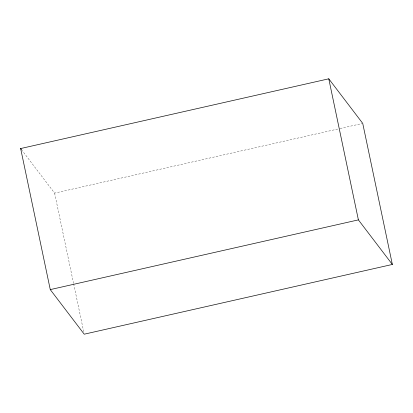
<?xml version="1.0" encoding="UTF-8"?>
<svg xmlns="http://www.w3.org/2000/svg" width="413" height="413" viewBox="0 0 413 413"><rect width="100%" height="100%" fill="white"/><g stroke="black" fill="none" stroke-linecap="round" stroke-linejoin="round"><path stroke-width="0.31" stroke-dasharray="2.06 1.55" d="M21.43 149.573L54.609 193.124L339.465 128.66M340.095 128.515L362.103 123.533M54.609 193.124L73.514 283.179M73.648 283.808L83.694 331.67"/><path stroke-width="0.62" d="M20.65 148.546L328.774 78.811L362.733 123.394L392.35 264.454L84.226 334.189L50.267 289.606L20.65 148.546L21.43 149.573M50.267 289.606L358.391 219.876L392.35 264.454M328.774 78.811L358.391 219.876"/></g></svg>
